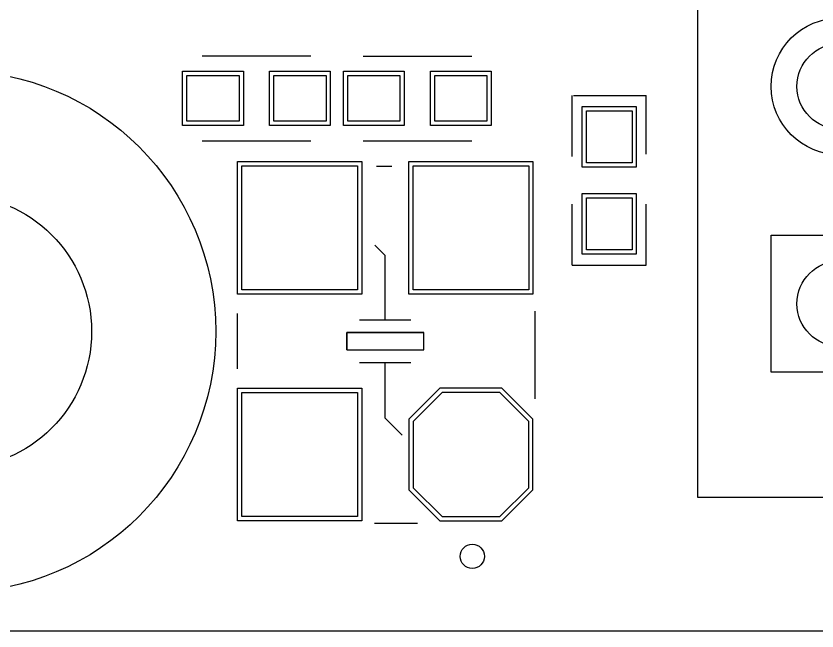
# Model space of a CAD drawing. Header units: inches. Extents: x -5 to 125, y -8 to 83.
# Drawn here: x 94.82 to 104.17, y 0 to 7.19 of the extents above; entities that cross this region are included whole.
import ezdxf

# ---------------------------------------------------------------- set-up
doc = ezdxf.new("R2010")
doc.units = ezdxf.units.IN
for name, color, linetype in [('Bottom Solder', 6, 'Continuous'), ('Keep-Out Layer', 6, 'Continuous'), ('Top Overlay', 2, 'Continuous'), ('Top Paste', 8, 'Continuous'), ('Top Solder', 216, 'Continuous')]:
    doc.layers.add(name, color=color, linetype=linetype)

# ---------------------------------------------------------------- blocks, each defined once
blk = doc.blocks.new('HOLE_3_2MM_77')
at = {"layer": 'Bottom Solder'}
for radius in [3.05, 1.6]:
    blk.add_circle((0.6, 15), radius, dxfattribs=at)
at = {"layer": 'Top Solder'}
for radius in [3.05, 1.6]:
    blk.add_circle((0.6, 15), radius, dxfattribs=at)
blk = doc.blocks.new('C________3225_80')
at = {"layer": 'Top Overlay'}
for p, q in [((-0.325, 1.725), (0.325, 1.725)), ((0.0999, 0.4501), (-0.1001, 0.4501)), ((-0.1001, 0.4501), (-0.1001, -0.4499)), ((-0.1, 0.45), (-0.1, -0.45)), ((-0.1, 0.45), (0.1, 0.45)), ((0.0999, -0.4499), (0.0999, 0.4501)), ((0.1, 0.45), (0.1, -0.45)), ((-0.25, 0.3), (-0.25, -0.3)), ((0.25, 0.3), (0.25, -0.3)), ((-2.125, 0.125), (-2.125, -0.375)), ((1.124, 0.124), (1, 0)), ((2.0447, 0.1016), (2.0447, -0.0762)), ((-0.9, 0), (-1.0979, -0.1979)), ((-0.9, 0), (-0.25, 0)), ((0.25, 0), (1, 0)), ((-0.1001, -0.4499), (0.0999, -0.4499)), ((-0.1, -0.45), (0.1, -0.45)), ((-0.675, -1.75), (0.35, -1.75))]:
    blk.add_line(p, q, dxfattribs=at)
blk.add_circle((-2.5146, -1.016), 0.1414, dxfattribs=at)
at = {"layer": 'Top Paste'}
for p, q in [((-2.0501, 0.325), (-2.0501, 1.675)), ((-2.0501, 1.675), (-0.6001, 1.675)), ((-0.6001, 1.675), (-0.6001, 0.325)), ((0.6001, 0.325), (0.6001, 1.675)), ((0.6001, 1.675), (2.0501, 1.675)), ((2.0501, 1.675), (2.0501, 0.325)), ((-0.6001, 0.325), (-2.0501, 0.325)), ((2.0501, 0.325), (0.6001, 0.325)), ((-1.7125, -0.325), (-2.05, -0.6625)), ((-0.9375, -0.325), (-1.7125, -0.325)), ((-0.6, -0.6625), (-0.9375, -0.325)), ((0.6001, -1.675), (0.6001, -0.325)), ((0.6001, -0.325), (2.0501, -0.325)), ((2.0501, -0.325), (2.0501, -1.675)), ((-2.05, -0.6625), (-2.05, -1.3375)), ((-0.6, -1.3375), (-0.6, -0.6625)), ((-2.05, -1.3375), (-1.7125, -1.675)), ((-0.9375, -1.675), (-0.6, -1.3375)), ((-1.7125, -1.675), (-0.9375, -1.675)), ((2.0501, -1.675), (0.6001, -1.675))]:
    blk.add_line(p, q, dxfattribs=at)
at = {"layer": 'Top Solder'}
for p, q in [((-2.1001, 0.275), (-2.1001, 1.725)), ((-2.1001, 1.725), (-0.5501, 1.725)), ((-0.5501, 1.725), (-0.5501, 0.275)), ((0.5501, 0.275), (0.5501, 1.725)), ((0.5501, 1.725), (2.1001, 1.725)), ((2.1001, 1.725), (2.1001, 0.275)), ((-0.5501, 0.275), (-2.1001, 0.275)), ((2.1001, 0.275), (0.5501, 0.275)), ((-1.7375, -0.275), (-2.1, -0.6375)), ((-0.9125, -0.275), (-1.7375, -0.275)), ((-0.55, -0.6375), (-0.9125, -0.275)), ((0.5501, -1.725), (0.5501, -0.275)), ((0.5501, -0.275), (2.1001, -0.275)), ((2.1001, -0.275), (2.1001, -1.725)), ((-2.1, -0.6375), (-2.1, -1.3625)), ((-0.55, -1.3625), (-0.55, -0.6375)), ((-2.1, -1.3625), (-1.7375, -1.725)), ((-0.9125, -1.725), (-0.55, -1.3625)), ((-1.7375, -1.725), (-0.9125, -1.725)), ((2.1001, -1.725), (0.5501, -1.725))]:
    blk.add_line(p, q, dxfattribs=at)
blk = doc.blocks.new('0402R_184')
at = {"layer": 'Top Overlay'}
for p, q in [((-0.9906, 0.432), (-0.2794, 0.432)), ((-0.9906, 0.432), (-0.9906, -0.4318)), ((0.2794, 0.432), (0.9906, 0.432)), ((0.9906, 0.4191), (0.9906, -0.432)), ((-0.9906, -0.4318), (-0.279, -0.4318)), ((0.3048, -0.432), (0.9906, -0.432))]:
    blk.add_line(p, q, dxfattribs=at)
at = {"layer": 'Top Paste'}
for p, q in [((-0.813, -0.2665), (-0.813, 0.2665)), ((-0.813, 0.2665), (-0.203, 0.2665)), ((-0.203, 0.2665), (-0.203, -0.2665)), ((0.203, -0.2665), (0.203, 0.2665)), ((0.203, 0.2665), (0.813, 0.2665)), ((0.813, 0.2665), (0.813, -0.2665)), ((-0.203, -0.2665), (-0.813, -0.2665)), ((0.813, -0.2665), (0.203, -0.2665))]:
    blk.add_line(p, q, dxfattribs=at)
at = {"layer": 'Top Solder'}
for p, q in [((-0.863, -0.3165), (-0.863, 0.3165)), ((-0.863, 0.3165), (-0.153, 0.3165)), ((-0.153, 0.3165), (-0.153, -0.3165)), ((0.153, -0.3165), (0.153, 0.3165)), ((0.153, 0.3165), (0.863, 0.3165)), ((0.863, 0.3165), (0.863, -0.3165)), ((-0.153, -0.3165), (-0.863, -0.3165)), ((0.863, -0.3165), (0.153, -0.3165))]:
    blk.add_line(p, q, dxfattribs=at)
blk = doc.blocks.new('RJ45_G_______278')
at = {"layer": 'Bottom Solder'}
for p, q in [((4.915, -7.15), (4.915, -5.55)), ((6.515, -5.55), (6.515, -7.15)), ((6.515, -7.15), (4.915, -7.15))]:
    blk.add_line(p, q, dxfattribs=at)
for centre, radius in [((3.175, -6.35), 0.8), ((3.175, -6.35), 0.5), ((5.715, -6.35), 0.5)]:
    blk.add_circle(centre, radius, dxfattribs=at)
at = {"layer": 'Top Overlay'}
for p, q in [((7.975, -8.01), (7.975, -1.984)), ((-7.975, -8.01), (7.975, -8.01))]:
    blk.add_line(p, q, dxfattribs=at)
at = {"layer": 'Top Solder'}
for p, q in [((4.915, -7.15), (4.915, -5.55)), ((6.515, -5.55), (6.515, -7.15)), ((6.515, -7.15), (4.915, -7.15))]:
    blk.add_line(p, q, dxfattribs=at)
for centre, radius in [((3.175, -6.35), 0.8), ((3.175, -6.35), 0.5), ((5.715, -6.35), 0.5)]:
    blk.add_circle(centre, radius, dxfattribs=at)
blk = doc.blocks.new('0402C_425')
at = {"layer": 'Top Overlay'}
for p, q in [((0.635, 0.4953), (-0.635, 0.4953)), ((0.635, -0.495), (-0.635, -0.495))]:
    blk.add_line(p, q, dxfattribs=at)
at = {"layer": 'Top Paste'}
for p, q in [((-0.8128, -0.2667), (-0.8128, 0.2667)), ((-0.8128, 0.2667), (-0.2032, 0.2667)), ((-0.2032, 0.2667), (-0.2032, -0.2667)), ((0.2032, -0.2667), (0.2032, 0.2667)), ((0.2032, 0.2667), (0.8128, 0.2667)), ((0.8128, 0.2667), (0.8128, -0.2667)), ((-0.2032, -0.2667), (-0.8128, -0.2667)), ((0.8128, -0.2667), (0.2032, -0.2667))]:
    blk.add_line(p, q, dxfattribs=at)
at = {"layer": 'Top Solder'}
for p, q in [((-0.8628, -0.3167), (-0.8628, 0.3167)), ((-0.8628, 0.3167), (-0.1532, 0.3167)), ((-0.1532, 0.3167), (-0.1532, -0.3167)), ((0.1532, -0.3167), (0.1532, 0.3167)), ((0.1532, 0.3167), (0.8628, 0.3167)), ((0.8628, 0.3167), (0.8628, -0.3167)), ((-0.1532, -0.3167), (-0.8628, -0.3167)), ((0.8628, -0.3167), (0.1532, -0.3167))]:
    blk.add_line(p, q, dxfattribs=at)
blk = doc.blocks.new('0402C_426')
at = {"layer": 'Top Overlay'}
for p, q in [((-0.635, 0.4953), (0.635, 0.4953)), ((-0.635, -0.495), (0.635, -0.495))]:
    blk.add_line(p, q, dxfattribs=at)
at = {"layer": 'Top Paste'}
for p, q in [((-0.8128, -0.2667), (-0.8128, 0.2667)), ((-0.8128, 0.2667), (-0.2032, 0.2667)), ((-0.2032, 0.2667), (-0.2032, -0.2667)), ((0.2032, -0.2667), (0.2032, 0.2667)), ((0.2032, 0.2667), (0.8128, 0.2667)), ((0.8128, 0.2667), (0.8128, -0.2667)), ((-0.2032, -0.2667), (-0.8128, -0.2667)), ((0.8128, -0.2667), (0.2032, -0.2667))]:
    blk.add_line(p, q, dxfattribs=at)
at = {"layer": 'Top Solder'}
for p, q in [((-0.8628, -0.3167), (-0.8628, 0.3167)), ((-0.8628, 0.3167), (-0.1532, 0.3167)), ((-0.1532, 0.3167), (-0.1532, -0.3167)), ((0.1532, -0.3167), (0.1532, 0.3167)), ((0.1532, 0.3167), (0.8628, 0.3167)), ((0.8628, 0.3167), (0.8628, -0.3167)), ((-0.1532, -0.3167), (-0.8628, -0.3167)), ((0.8628, -0.3167), (0.1532, -0.3167))]:
    blk.add_line(p, q, dxfattribs=at)

msp = doc.modelspace()

# ---------------------------------------------------------------- linework, layer by layer
at = {"layer": 'Keep-Out Layer'}
msp.add_line((3, 0), (117, 0), dxfattribs=at)

# ---------------------------------------------------------------- block references
for name, p, rotation in [('RJ45_G_______278', (110.79, 9.5399), 270), ('0402C_425', (99.5055, 6.2249), 180), ('0402R_184', (101.7472, 5.2666), 90), ('C________3225_80', (99.131, 3.387), 90)]:
    msp.add_blockref(name, p, dxfattribs=dict(rotation=rotation))
for name, p in [('0402C_426', (97.6259, 6.2249)), ('HOLE_3_2MM_77', (93.5, -11.5))]:
    msp.add_blockref(name, p)

doc.saveas('drawing.dxf')
